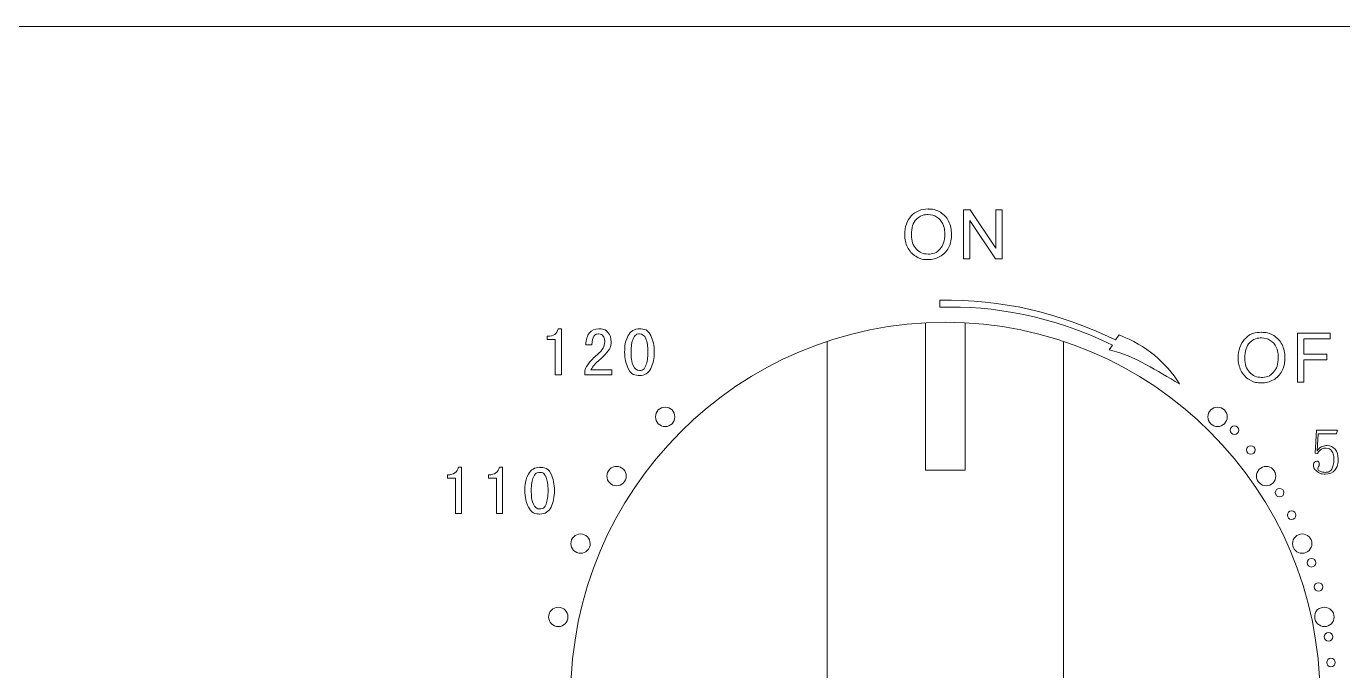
# Model space of a CAD drawing. Header units: millimetres. Extents: x 3104083 to 3173399, y -3165492 to -3044687.
# Drawn here: x 3117256.3 to 3117323.1, y -3094159.6 to -3094126.9 of the extents above; entities that cross this region are included whole.
import ezdxf

# ---------------------------------------------------------------- set-up
doc = ezdxf.new("R2010")
doc.units = ezdxf.units.MM
doc.header["$LTSCALE"] = 500
doc.header["$MEASUREMENT"] = 0
doc.layers.add('ZB_厨柜', color=7, linetype='CONTINUOUS')
doc.layers.add('电器', color=85, linetype='CONTINUOUS', lineweight=15)

# ---------------------------------------------------------------- blocks, each defined once
blk = doc.blocks.new('双灶具平面')
at = {"layer": '电器'}
for p, q in [((216860.644, -106326.366), (216400.644, -106326.366)), ((216549.644, -106341.392), (216549.644, -106348.866)), ((216551.644, -106341.392), (216551.644, -106348.866)), ((216544.644, -106342.338), (216544.644, -106378.394)), ((216556.644, -106342.338), (216556.644, -106378.394)), ((216549.644, -106348.866), (216551.644, -106348.866))]:
    blk.add_line(p, q, dxfattribs=at)
for centre, radius in [((216550.644, -106360.366), 19), ((216565.309, -106346.832), 0.218), ((216566.142, -106347.838), 0.218), ((216567.598, -106350.001), 0.218), ((216568.208, -106351.145), 0.218), ((216569.212, -106353.552), 0.218), ((216569.573, -106354.782), 0.218), ((216570.078, -106357.314), 0.218), ((216570.202, -106358.609), 0.218)]:
    blk.add_circle(centre, radius, dxfattribs=at)
for points, knots in [([(216548.916, -106335.973), (216549.137, -106335.741), (216549.423, -106335.624), (216549.773, -106335.624), (216549.773, -106335.624), (216550.001, -106335.624), (216550.208, -106335.679), (216550.391, -106335.788)], [0.0909091, 0.0909091, 0.0909091, 0.0909091, 0.1818182, 0.1818182, 0.1818182, 0.2272727, 0.2727273, 0.2727273, 0.2727273, 0.2727273]), ([(216550.216, -106336.031), (216550.085, -106335.948), (216549.938, -106335.907), (216549.774, -106335.907), (216549.774, -106335.907), (216549.542, -106335.907), (216549.342, -106335.986), (216549.174, -106336.146)], [0.6666667, 0.6666667, 0.6666667, 0.6666667, 0.7777778, 0.7777778, 0.7777778, 0.8333333, 0.8888889, 0.8888889, 0.8888889, 0.8888889]), ([(216550.812, -106336.246), (216550.908, -106336.441), (216550.956, -106336.663), (216550.956, -106336.911), (216550.956, -106336.911), (216550.956, -106337.163), (216550.906, -106337.388), (216550.804, -106337.586)], [0.3636364, 0.3636364, 0.3636364, 0.3636364, 0.4545455, 0.4545455, 0.4545455, 0.5, 0.5454545, 0.5454545, 0.5454545, 0.5454545]), ([(216550.379, -106337.649), (216550.538, -106337.475), (216550.618, -106337.229), (216550.618, -106336.909), (216550.618, -106336.909), (216550.618, -106336.708), (216550.584, -106336.532), (216550.515, -106336.381)], [0.3333333, 0.3333333, 0.3333333, 0.3333333, 0.4444444, 0.4444444, 0.4444444, 0.5, 0.5555556, 0.5555556, 0.5555556, 0.5555556]), ([(216549.164, -106337.651), (216549.325, -106337.823), (216549.527, -106337.909), (216549.769, -106337.909), (216549.769, -106337.909), (216550.016, -106337.909), (216550.219, -106337.823), (216550.379, -106337.649)], [0.1111111, 0.1111111, 0.1111111, 0.1111111, 0.2222222, 0.2222222, 0.2222222, 0.2777778, 0.3333333, 0.3333333, 0.3333333, 0.3333333]), ([(216550.373, -106338.037), (216550.186, -106338.139), (216549.986, -106338.19), (216549.771, -106338.19), (216549.771, -106338.19), (216549.537, -106338.19), (216549.329, -106338.134), (216549.145, -106338.021)], [0.6363636, 0.6363636, 0.6363636, 0.6363636, 0.7272727, 0.7272727, 0.7272727, 0.7727273, 0.8181818, 0.8181818, 0.8181818, 0.8181818]), ([(216532.593, -106341.906), (216532.706, -106341.767), (216532.866, -106341.697), (216533.073, -106341.697), (216533.073, -106341.697), (216533.272, -106341.697), (216533.425, -106341.757), (216533.533, -106341.879)], [0.57142857, 0.57142857, 0.57142857, 0.57142857, 0.61904762, 0.61904762, 0.61904762, 0.64285714, 0.66666667, 0.66666667, 0.66666667, 0.66666667]), ([(216534.563, -106342.042), (216534.685, -106341.812), (216534.877, -106341.697), (216535.139, -106341.697), (216535.139, -106341.697), (216535.4, -106341.697), (216535.59, -106341.812), (216535.707, -106342.042)], [0.625, 0.625, 0.625, 0.625, 0.75, 0.75, 0.75, 0.8125, 0.875, 0.875, 0.875, 0.875]), ([(216533.296, -106342.069), (216533.247, -106341.992), (216533.168, -106341.954), (216533.059, -106341.954), (216533.059, -106341.954), (216532.969, -106341.954), (216532.891, -106341.994), (216532.823, -106342.075)], [0.33333333, 0.33333333, 0.33333333, 0.33333333, 0.38095238, 0.38095238, 0.38095238, 0.4047619, 0.42857143, 0.42857143, 0.42857143, 0.42857143]), ([(216533.283, -106342.685), (216533.341, -106342.585), (216533.371, -106342.477), (216533.371, -106342.359), (216533.371, -106342.359), (216533.371, -106342.242), (216533.346, -106342.145), (216533.296, -106342.069)], [0.23809524, 0.23809524, 0.23809524, 0.23809524, 0.28571429, 0.28571429, 0.28571429, 0.30952381, 0.33333333, 0.33333333, 0.33333333, 0.33333333]), ([(216533.533, -106341.879), (216533.641, -106342.001), (216533.696, -106342.166), (216533.696, -106342.373), (216533.696, -106342.373), (216533.696, -106342.545), (216533.646, -106342.694), (216533.547, -106342.82)], [0.66666667, 0.66666667, 0.66666667, 0.66666667, 0.71428571, 0.71428571, 0.71428571, 0.73809524, 0.76190476, 0.76190476, 0.76190476, 0.76190476]), ([(216534.563, -106343.713), (216534.441, -106343.478), (216534.381, -106343.199), (216534.381, -106342.874), (216534.381, -106342.874), (216534.381, -106342.549), (216534.441, -106342.272), (216534.563, -106342.042)], [0.375, 0.375, 0.375, 0.375, 0.5, 0.5, 0.5, 0.5625, 0.625, 0.625, 0.625, 0.625]), ([(216534.814, -106342.197), (216534.741, -106342.359), (216534.706, -106342.585), (216534.706, -106342.874), (216534.706, -106342.874), (216534.706, -106343.162), (216534.741, -106343.391), (216534.814, -106343.557)], [0.375, 0.375, 0.375, 0.375, 0.5, 0.5, 0.5, 0.5625, 0.625, 0.625, 0.625, 0.625]), ([(216535.456, -106342.197), (216535.389, -106342.035), (216535.283, -106341.954), (216535.139, -106341.954), (216535.139, -106341.954), (216534.994, -106341.954), (216534.886, -106342.035), (216534.814, -106342.197)], [0.125, 0.125, 0.125, 0.125, 0.25, 0.25, 0.25, 0.3125, 0.375, 0.375, 0.375, 0.375]), ([(216565.493, -106343.191), (216565.493, -106342.779), (216565.603, -106342.457), (216565.824, -106342.224), (216565.824, -106342.224), (216566.045, -106341.992), (216566.33, -106341.875), (216566.68, -106341.875), (216566.68, -106341.875), (216566.909, -106341.875), (216567.116, -106341.93), (216567.299, -106342.039)], [0, 0, 0, 0, 0.0909091, 0.0909091, 0.0909091, 0.1363636, 0.1818182, 0.1818182, 0.1818182, 0.2272727, 0.2727273, 0.2727273, 0.2727273, 0.2727273]), ([(216567.124, -106342.281), (216566.993, -106342.199), (216566.845, -106342.157), (216566.682, -106342.157), (216566.682, -106342.157), (216566.449, -106342.157), (216566.25, -106342.237), (216566.082, -106342.397)], [0.6666667, 0.6666667, 0.6666667, 0.6666667, 0.7777778, 0.7777778, 0.7777778, 0.8333333, 0.8888889, 0.8888889, 0.8888889, 0.8888889]), ([(216567.287, -106343.899), (216567.446, -106343.726), (216567.526, -106343.479), (216567.526, -106343.16), (216567.526, -106343.16), (216567.526, -106342.958), (216567.491, -106342.782), (216567.423, -106342.632)], [0.3333333, 0.3333333, 0.3333333, 0.3333333, 0.4444444, 0.4444444, 0.4444444, 0.5, 0.5555556, 0.5555556, 0.5555556, 0.5555556]), ([(216567.719, -106342.497), (216567.816, -106342.692), (216567.864, -106342.914), (216567.864, -106343.162), (216567.864, -106343.162), (216567.864, -106343.413), (216567.813, -106343.638), (216567.712, -106343.836)], [0.3636364, 0.3636364, 0.3636364, 0.3636364, 0.4545455, 0.4545455, 0.4545455, 0.5, 0.5454545, 0.5454545, 0.5454545, 0.5454545]), ([(216535.707, -106343.713), (216535.59, -106343.948), (216535.4, -106344.065), (216535.139, -106344.065), (216535.139, -106344.065), (216534.877, -106344.065), (216534.685, -106343.948), (216534.563, -106343.713)], [0.125, 0.125, 0.125, 0.125, 0.25, 0.25, 0.25, 0.3125, 0.375, 0.375, 0.375, 0.375]), ([(216534.814, -106343.557), (216534.886, -106343.724), (216534.994, -106343.808), (216535.139, -106343.808), (216535.139, -106343.808), (216535.283, -106343.808), (216535.389, -106343.724), (216535.456, -106343.557)], [0.625, 0.625, 0.625, 0.625, 0.75, 0.75, 0.75, 0.8125, 0.875, 0.875, 0.875, 0.875]), ([(216567.281, -106344.287), (216567.094, -106344.39), (216566.894, -106344.44), (216566.679, -106344.44), (216566.679, -106344.44), (216566.445, -106344.44), (216566.236, -106344.384), (216566.053, -106344.271)], [0.6363636, 0.6363636, 0.6363636, 0.6363636, 0.7272727, 0.7272727, 0.7272727, 0.7727273, 0.8181818, 0.8181818, 0.8181818, 0.8181818]), ([(216566.072, -106343.902), (216566.233, -106344.074), (216566.434, -106344.16), (216566.677, -106344.16), (216566.677, -106344.16), (216566.924, -106344.16), (216567.127, -106344.073), (216567.287, -106343.899)], [0.1111111, 0.1111111, 0.1111111, 0.1111111, 0.2222222, 0.2222222, 0.2222222, 0.2777778, 0.3333333, 0.3333333, 0.3333333, 0.3333333]), ([(216570.251, -106347.907), (216570.186, -106347.8), (216570.09, -106347.746), (216569.961, -106347.746), (216569.961, -106347.746), (216569.866, -106347.746), (216569.784, -106347.763), (216569.716, -106347.798)], [0.60714286, 0.60714286, 0.60714286, 0.60714286, 0.64285714, 0.64285714, 0.64285714, 0.66071429, 0.67857143, 0.67857143, 0.67857143, 0.67857143]), ([(216570.238, -106348.804), (216570.311, -106348.692), (216570.347, -106348.533), (216570.347, -106348.327), (216570.347, -106348.327), (216570.347, -106348.155), (216570.315, -106348.015), (216570.251, -106347.907)], [0.53571429, 0.53571429, 0.53571429, 0.53571429, 0.57142857, 0.57142857, 0.57142857, 0.58928571, 0.60714286, 0.60714286, 0.60714286, 0.60714286]), ([(216570.412, -106347.804), (216570.515, -106347.929), (216570.567, -106348.095), (216570.567, -106348.301), (216570.567, -106348.301), (216570.567, -106348.533), (216570.513, -106348.718), (216570.405, -106348.856)], [0.03571429, 0.03571429, 0.03571429, 0.03571429, 0.07142857, 0.07142857, 0.07142857, 0.08928571, 0.10714286, 0.10714286, 0.10714286, 0.10714286]), ([(216529.502, -106349.063), (216529.624, -106348.832), (216529.817, -106348.718), (216530.078, -106348.718), (216530.078, -106348.718), (216530.34, -106348.718), (216530.529, -106348.832), (216530.646, -106349.063)], [0.625, 0.625, 0.625, 0.625, 0.75, 0.75, 0.75, 0.8125, 0.875, 0.875, 0.875, 0.875]), ([(216530.497, -106349.895), (216530.497, -106349.606), (216530.463, -106349.38), (216530.396, -106349.218), (216530.396, -106349.218), (216530.328, -106349.056), (216530.222, -106348.975), (216530.078, -106348.975), (216530.078, -106348.975), (216529.934, -106348.975), (216529.825, -106349.056), (216529.753, -106349.218)], [0, 0, 0, 0, 0.125, 0.125, 0.125, 0.1875, 0.25, 0.25, 0.25, 0.3125, 0.375, 0.375, 0.375, 0.375]), ([(216570.405, -106348.856), (216570.298, -106348.993), (216570.132, -106349.062), (216569.909, -106349.062), (216569.909, -106349.062), (216569.754, -106349.062), (216569.617, -106349.017), (216569.496, -106348.927), (216569.496, -106348.927), (216569.375, -106348.837), (216569.316, -106348.727), (216569.316, -106348.598), (216569.316, -106348.598), (216569.316, -106348.546), (216569.33, -106348.501), (216569.361, -106348.462)], [0.1071429, 0.1071429, 0.1071429, 0.1071429, 0.1428571, 0.1428571, 0.1428571, 0.1607143, 0.1785714, 0.1785714, 0.1785714, 0.1964286, 0.2142857, 0.2142857, 0.2142857, 0.2321429, 0.25, 0.25, 0.25, 0.25]), ([(216569.361, -106348.462), (216569.391, -106348.424), (216569.432, -106348.405), (216569.483, -106348.405), (216569.483, -106348.405), (216569.534, -106348.405), (216569.569, -106348.421), (216569.586, -106348.456)], [0.25, 0.25, 0.25, 0.25, 0.28571429, 0.28571429, 0.28571429, 0.30357143, 0.32142857, 0.32142857, 0.32142857, 0.32142857]), ([(216569.574, -106348.669), (216569.548, -106348.699), (216569.534, -106348.731), (216569.534, -106348.766), (216569.534, -106348.766), (216569.534, -106348.834), (216569.576, -106348.886), (216569.657, -106348.92)], [0.39285714, 0.39285714, 0.39285714, 0.39285714, 0.42857143, 0.42857143, 0.42857143, 0.44642857, 0.46428571, 0.46428571, 0.46428571, 0.46428571]), ([(216569.586, -106348.456), (216569.603, -106348.49), (216569.612, -106348.52), (216569.612, -106348.546), (216569.612, -106348.546), (216569.612, -106348.598), (216569.6, -106348.639), (216569.574, -106348.669)], [0.32142857, 0.32142857, 0.32142857, 0.32142857, 0.35714286, 0.35714286, 0.35714286, 0.375, 0.39285714, 0.39285714, 0.39285714, 0.39285714]), ([(216569.657, -106348.92), (216569.739, -106348.955), (216569.828, -106348.972), (216569.922, -106348.972), (216569.922, -106348.972), (216570.06, -106348.972), (216570.165, -106348.916), (216570.238, -106348.804)], [0.46428571, 0.46428571, 0.46428571, 0.46428571, 0.5, 0.5, 0.5, 0.51785714, 0.53571429, 0.53571429, 0.53571429, 0.53571429]), ([(216529.502, -106350.734), (216529.381, -106350.499), (216529.32, -106350.22), (216529.32, -106349.895), (216529.32, -106349.895), (216529.32, -106349.57), (216529.381, -106349.293), (216529.502, -106349.063)], [0.375, 0.375, 0.375, 0.375, 0.5, 0.5, 0.5, 0.5625, 0.625, 0.625, 0.625, 0.625]), ([(216529.753, -106349.218), (216529.681, -106349.38), (216529.645, -106349.606), (216529.645, -106349.895), (216529.645, -106349.895), (216529.645, -106350.183), (216529.681, -106350.411), (216529.753, -106350.578)], [0.375, 0.375, 0.375, 0.375, 0.5, 0.5, 0.5, 0.5625, 0.625, 0.625, 0.625, 0.625]), ([(216530.646, -106350.734), (216530.529, -106350.968), (216530.34, -106351.086), (216530.078, -106351.086), (216530.078, -106351.086), (216529.817, -106351.086), (216529.624, -106350.968), (216529.502, -106350.734)], [0.125, 0.125, 0.125, 0.125, 0.25, 0.25, 0.25, 0.3125, 0.375, 0.375, 0.375, 0.375]), ([(216529.753, -106350.578), (216529.825, -106350.745), (216529.934, -106350.829), (216530.078, -106350.829), (216530.078, -106350.829), (216530.222, -106350.829), (216530.328, -106350.745), (216530.396, -106350.578)], [0.625, 0.625, 0.625, 0.625, 0.75, 0.75, 0.75, 0.8125, 0.875, 0.875, 0.875, 0.875]), ([(216569.968, -106356.783), (216569.703, -106356.835), (216569.444, -106356.662), (216569.391, -106356.397), (216569.391, -106356.397), (216569.338, -106356.132), (216569.511, -106355.873), (216569.776, -106355.821)], [0.5, 0.5, 0.5, 0.5, 0.75, 0.75, 0.75, 0.875, 1, 1, 1, 1])]:
    blk.add_open_spline(points, degree=3, knots=knots, dxfattribs=at)
for points in [[(216551.568, -106338.147), (216551.568, -106338.147), (216551.568, -106335.668), (216551.568, -106335.668)], [(216551.568, -106335.668), (216551.568, -106335.668), (216551.905, -106335.668), (216551.905, -106335.668)], [(216551.905, -106335.668), (216551.905, -106335.668), (216553.207, -106337.615), (216553.207, -106337.615)], [(216553.207, -106337.615), (216553.207, -106337.615), (216553.207, -106335.668), (216553.207, -106335.668)], [(216553.207, -106335.668), (216553.207, -106335.668), (216553.522, -106335.668), (216553.522, -106335.668)], [(216553.522, -106335.668), (216553.522, -106335.668), (216553.522, -106338.147), (216553.522, -106338.147)], [(216548.585, -106336.94), (216548.585, -106336.528), (216548.695, -106336.206), (216548.916, -106335.973)], [(216549.174, -106336.146), (216549.007, -106336.305), (216548.923, -106336.572), (216548.923, -106336.945)], [(216550.515, -106336.381), (216550.447, -106336.23), (216550.347, -106336.114), (216550.216, -106336.031)], [(216550.391, -106335.788), (216550.575, -106335.898), (216550.715, -106336.05), (216550.812, -106336.246)], [(216553.185, -106338.147), (216553.185, -106338.147), (216551.883, -106336.199), (216551.883, -106336.199)], [(216551.883, -106336.199), (216551.883, -106336.199), (216551.883, -106338.147), (216551.883, -106338.147)], [(216548.727, -106337.559), (216548.632, -106337.364), (216548.585, -106337.157), (216548.585, -106336.94)], [(216548.923, -106336.945), (216548.923, -106337.244), (216549.003, -106337.479), (216549.164, -106337.651)], [(216549.145, -106338.021), (216548.961, -106337.908), (216548.822, -106337.754), (216548.727, -106337.559)], [(216550.804, -106337.586), (216550.703, -106337.784), (216550.559, -106337.935), (216550.373, -106338.037)], [(216551.883, -106338.147), (216551.883, -106338.147), (216551.568, -106338.147), (216551.568, -106338.147)], [(216553.522, -106338.147), (216553.522, -106338.147), (216553.185, -106338.147), (216553.185, -106338.147)], [(216559.282, -106342.256), (216556.292, -106340.829), (216553.522, -106340.212), (216550.371, -106340.253)], [(216550.371, -106340.253), (216550.371, -106340.253), (216550.371, -106340.602), (216550.371, -106340.602)], [(216550.371, -106340.602), (216553.065, -106340.514), (216556.05, -106341.031), (216559.118, -106342.525)], [(216530.833, -106341.981), (216530.923, -106341.918), (216530.982, -106341.823), (216531.009, -106341.697)], [(216531.009, -106341.697), (216531.009, -106341.697), (216531.171, -106341.697), (216531.171, -106341.697)], [(216531.171, -106341.697), (216531.171, -106341.697), (216531.171, -106344.038), (216531.171, -106344.038)], [(216530.454, -106342.075), (216530.616, -106342.075), (216530.743, -106342.044), (216530.833, -106341.981)], [(216530.454, -106342.238), (216530.454, -106342.238), (216530.454, -106342.075), (216530.454, -106342.075)], [(216530.86, -106342.238), (216530.86, -106342.238), (216530.454, -106342.238), (216530.454, -106342.238)], [(216530.86, -106344.038), (216530.86, -106344.038), (216530.86, -106342.238), (216530.86, -106342.238)], [(216532.411, -106342.508), (216532.42, -106342.247), (216532.481, -106342.046), (216532.593, -106341.906)], [(216532.823, -106342.075), (216532.756, -106342.157), (216532.722, -106342.301), (216532.722, -106342.508)], [(216535.558, -106342.874), (216535.558, -106342.585), (216535.524, -106342.359), (216535.456, -106342.197)], [(216535.707, -106342.042), (216535.824, -106342.272), (216535.883, -106342.549), (216535.883, -106342.874)], [(216559.465, -106342.01), (216559.465, -106342.01), (216559.282, -106342.256), (216559.282, -106342.256)], [(216562.523, -106344.479), (216561.803, -106343.409), (216560.863, -106342.537), (216559.465, -106342.01)], [(216567.423, -106342.632), (216567.355, -106342.481), (216567.255, -106342.364), (216567.124, -106342.281)], [(216567.299, -106342.039), (216567.483, -106342.148), (216567.623, -106342.301), (216567.719, -106342.497)], [(216568.496, -106344.398), (216568.496, -106344.398), (216568.496, -106341.919), (216568.496, -106341.919)], [(216568.496, -106341.919), (216568.496, -106341.919), (216570.169, -106341.919), (216570.169, -106341.919)], [(216570.169, -106342.211), (216570.169, -106342.211), (216568.824, -106342.211), (216568.824, -106342.211)], [(216568.824, -106342.211), (216568.824, -106342.211), (216568.824, -106342.979), (216568.824, -106342.979)], [(216570.169, -106341.919), (216570.169, -106341.919), (216570.169, -106342.211), (216570.169, -106342.211)], [(216532.722, -106342.508), (216532.722, -106342.508), (216532.411, -106342.508), (216532.411, -106342.508)], [(216532.58, -106343.422), (216532.674, -106343.3), (216532.812, -106343.162), (216532.992, -106343.009)], [(216532.992, -106343.009), (216533.128, -106342.892), (216533.224, -106342.784), (216533.283, -106342.685)], [(216533.547, -106342.82), (216533.447, -106342.946), (216533.326, -106343.072), (216533.182, -106343.199)], [(216535.456, -106343.557), (216535.524, -106343.391), (216535.558, -106343.162), (216535.558, -106342.874)], [(216535.883, -106342.874), (216535.883, -106343.199), (216535.824, -106343.478), (216535.707, -106343.713)], [(216559.118, -106342.525), (216559.118, -106342.525), (216558.955, -106342.769), (216558.955, -106342.769)], [(216558.955, -106342.769), (216560.293, -106343.065), (216561.371, -106343.856), (216562.523, -106344.479)], [(216566.082, -106342.397), (216565.915, -106342.556), (216565.831, -106342.823), (216565.831, -106343.196)], [(216568.824, -106342.979), (216568.824, -106342.979), (216569.987, -106342.979), (216569.987, -106342.979)], [(216569.987, -106342.979), (216569.987, -106342.979), (216569.987, -106343.272), (216569.987, -106343.272)], [(216532.356, -106343.821), (216532.411, -106343.677), (216532.485, -106343.544), (216532.58, -106343.422)], [(216532.844, -106343.523), (216532.78, -106343.596), (216532.722, -106343.681), (216532.668, -106343.781)], [(216533.182, -106343.199), (216533.019, -106343.343), (216532.906, -106343.451), (216532.844, -106343.523)], [(216565.635, -106343.809), (216565.54, -106343.615), (216565.493, -106343.408), (216565.493, -106343.191)], [(216565.831, -106343.196), (216565.831, -106343.495), (216565.911, -106343.73), (216566.072, -106343.902)], [(216569.987, -106343.272), (216569.987, -106343.272), (216568.824, -106343.272), (216568.824, -106343.272)], [(216568.824, -106343.272), (216568.824, -106343.272), (216568.824, -106344.398), (216568.824, -106344.398)], [(216531.171, -106344.038), (216531.171, -106344.038), (216530.86, -106344.038), (216530.86, -106344.038)], [(216532.356, -106344.038), (216532.356, -106344.038), (216532.356, -106343.821), (216532.356, -106343.821)], [(216533.736, -106344.038), (216533.736, -106344.038), (216532.356, -106344.038), (216532.356, -106344.038)], [(216532.668, -106343.781), (216532.668, -106343.781), (216533.736, -106343.781), (216533.736, -106343.781)], [(216533.736, -106343.781), (216533.736, -106343.781), (216533.736, -106344.038), (216533.736, -106344.038)], [(216566.053, -106344.271), (216565.869, -106344.159), (216565.73, -106344.004), (216565.635, -106343.809)], [(216567.712, -106343.836), (216567.61, -106344.035), (216567.466, -106344.185), (216567.281, -106344.287)], [(216568.824, -106344.398), (216568.824, -106344.398), (216568.496, -106344.398), (216568.496, -106344.398)], [(216536.089, -106345.812), (216536.28, -106345.621), (216536.592, -106345.621), (216536.783, -106345.812)], [(216564.104, -106345.812), (216564.295, -106345.621), (216564.606, -106345.621), (216564.798, -106345.812)], [(216536.089, -106346.506), (216535.898, -106346.315), (216535.898, -106346.003), (216536.089, -106345.812)], [(216536.783, -106345.812), (216536.974, -106346.003), (216536.974, -106346.315), (216536.783, -106346.506)], [(216564.104, -106346.506), (216563.913, -106346.315), (216563.913, -106346.003), (216564.104, -106345.812)], [(216564.798, -106345.812), (216564.989, -106346.003), (216564.989, -106346.315), (216564.798, -106346.506)], [(216536.783, -106346.506), (216536.592, -106346.697), (216536.28, -106346.697), (216536.089, -106346.506)], [(216564.798, -106346.506), (216564.606, -106346.697), (216564.295, -106346.697), (216564.104, -106346.506)], [(216569.406, -106348.004), (216569.406, -106348.004), (216569.47, -106346.83), (216569.47, -106346.83)], [(216569.47, -106346.83), (216569.47, -106346.83), (216570.528, -106346.83), (216570.528, -106346.83)], [(216569.556, -106347.024), (216569.556, -106347.024), (216569.509, -106347.875), (216569.509, -106347.875)], [(216570.489, -106347.024), (216570.489, -106347.024), (216569.556, -106347.024), (216569.556, -106347.024)], [(216570.528, -106346.83), (216570.528, -106346.83), (216570.489, -106347.024), (216570.489, -106347.024)], [(216569.509, -106347.875), (216569.595, -106347.755), (216569.679, -106347.682), (216569.76, -106347.656)], [(216569.76, -106347.656), (216569.842, -106347.63), (216569.926, -106347.617), (216570.012, -106347.617)], [(216570.012, -106347.617), (216570.175, -106347.617), (216570.308, -106347.679), (216570.412, -106347.804)], [(216569.522, -106348.018), (216569.522, -106348.018), (216569.406, -106348.004), (216569.406, -106348.004)], [(216569.716, -106347.798), (216569.647, -106347.832), (216569.582, -106347.905), (216569.522, -106348.018)], [(216525.393, -106349.096), (216525.556, -106349.096), (216525.682, -106349.065), (216525.772, -106349.002)], [(216525.772, -106349.002), (216525.863, -106348.939), (216525.921, -106348.844), (216525.948, -106348.718)], [(216525.948, -106348.718), (216525.948, -106348.718), (216526.11, -106348.718), (216526.11, -106348.718)], [(216526.11, -106348.718), (216526.11, -106348.718), (216526.11, -106351.058), (216526.11, -106351.058)], [(216527.472, -106349.096), (216527.634, -106349.096), (216527.76, -106349.065), (216527.85, -106349.002)], [(216527.85, -106349.002), (216527.941, -106348.939), (216527.999, -106348.844), (216528.026, -106348.718)], [(216528.026, -106348.718), (216528.026, -106348.718), (216528.189, -106348.718), (216528.189, -106348.718)], [(216528.189, -106348.718), (216528.189, -106348.718), (216528.189, -106351.058), (216528.189, -106351.058)], [(216533.7, -106349.569), (216533.475, -106349.418), (216533.415, -106349.113), (216533.565, -106348.888)], [(216533.565, -106348.888), (216533.715, -106348.663), (216534.021, -106348.603), (216534.245, -106348.753)], [(216534.245, -106348.753), (216534.47, -106348.903), (216534.531, -106349.208), (216534.38, -106349.433)], [(216566.506, -106349.433), (216566.356, -106349.209), (216566.417, -106348.903), (216566.642, -106348.753)], [(216566.642, -106348.753), (216566.866, -106348.603), (216567.172, -106348.663), (216567.322, -106348.888)], [(216567.322, -106348.888), (216567.472, -106349.113), (216567.411, -106349.419), (216567.187, -106349.569)], [(216525.393, -106349.259), (216525.393, -106349.259), (216525.393, -106349.096), (216525.393, -106349.096)], [(216525.799, -106349.259), (216525.799, -106349.259), (216525.393, -106349.259), (216525.393, -106349.259)], [(216525.799, -106351.058), (216525.799, -106351.058), (216525.799, -106349.259), (216525.799, -106349.259)], [(216527.472, -106349.259), (216527.472, -106349.259), (216527.472, -106349.096), (216527.472, -106349.096)], [(216527.877, -106349.259), (216527.877, -106349.259), (216527.472, -106349.259), (216527.472, -106349.259)], [(216527.877, -106351.058), (216527.877, -106351.058), (216527.877, -106349.259), (216527.877, -106349.259)], [(216530.646, -106349.063), (216530.763, -106349.293), (216530.822, -106349.57), (216530.822, -106349.895)], [(216534.38, -106349.433), (216534.23, -106349.658), (216533.925, -106349.719), (216533.7, -106349.569)], [(216567.187, -106349.569), (216566.962, -106349.719), (216566.656, -106349.658), (216566.506, -106349.433)], [(216530.396, -106350.578), (216530.463, -106350.411), (216530.497, -106350.183), (216530.497, -106349.895)], [(216530.822, -106349.895), (216530.822, -106350.22), (216530.763, -106350.499), (216530.646, -106350.734)], [(216526.11, -106351.058), (216526.11, -106351.058), (216525.799, -106351.058), (216525.799, -106351.058)], [(216528.189, -106351.058), (216528.189, -106351.058), (216527.877, -106351.058), (216527.877, -106351.058)], [(216531.954, -106353.039), (216531.705, -106352.935), (216531.585, -106352.647), (216531.689, -106352.398)], [(216531.689, -106352.398), (216531.792, -106352.148), (216532.08, -106352.029), (216532.33, -106352.132)], [(216532.33, -106352.132), (216532.58, -106352.236), (216532.699, -106352.523), (216532.595, -106352.773)], [(216568.291, -106352.773), (216568.188, -106352.524), (216568.307, -106352.236), (216568.557, -106352.132)], [(216568.557, -106352.132), (216568.807, -106352.029), (216569.095, -106352.148), (216569.198, -106352.398)], [(216569.198, -106352.398), (216569.302, -106352.647), (216569.182, -106352.935), (216568.933, -106353.039)], [(216532.595, -106352.773), (216532.492, -106353.023), (216532.204, -106353.142), (216531.954, -106353.039)], [(216568.933, -106353.039), (216568.683, -106353.142), (216568.395, -106353.023), (216568.291, -106352.773)], [(216530.919, -106356.783), (216530.654, -106356.73), (216530.481, -106356.471), (216530.534, -106356.206)], [(216530.534, -106356.206), (216530.586, -106355.941), (216530.846, -106355.768), (216531.11, -106355.82)], [(216531.496, -106356.397), (216531.443, -106356.662), (216531.184, -106356.835), (216530.919, -106356.783)], [(216531.11, -106355.82), (216531.375, -106355.873), (216531.549, -106356.132), (216531.496, -106356.397)], [(216569.776, -106355.821), (216570.041, -106355.768), (216570.301, -106355.941), (216570.353, -106356.206)], [(216570.353, -106356.206), (216570.406, -106356.471), (216570.233, -106356.73), (216569.968, -106356.783)]]:
    blk.add_open_spline(points, degree=3, dxfattribs=at)

msp = doc.modelspace()

# ---------------------------------------------------------------- block references
at = {"layer": 'ZB_厨柜', "color": 253}
msp.add_blockref('双灶具平面', (2900752.268, -2987800.574), dxfattribs=at)

doc.saveas('drawing.dxf')
